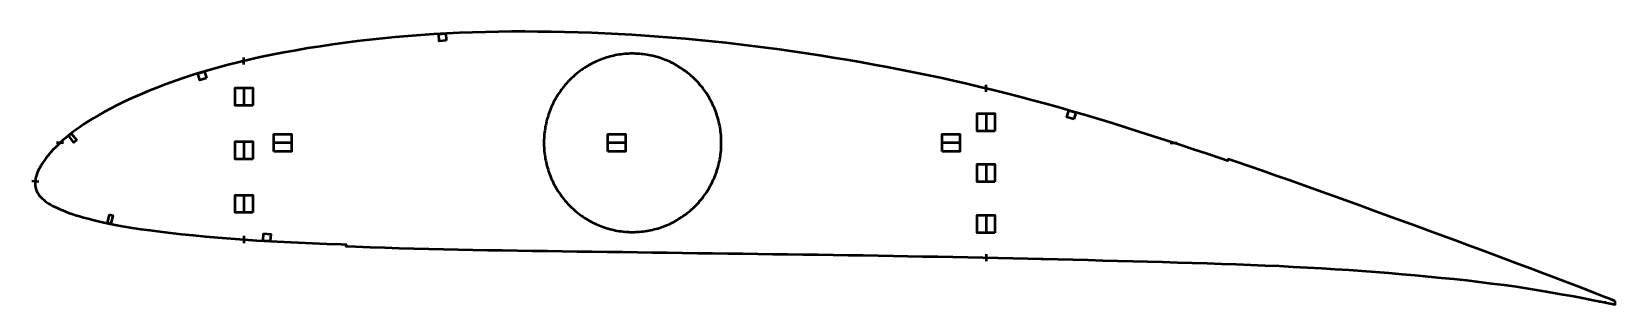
# Model space of a CAD drawing. Header units: metres. Extents: x -3 to 893, y 8 to 163.
import ezdxf

# ---------------------------------------------------------------- set-up
doc = ezdxf.new("R2010")
doc.units = ezdxf.units.M
doc.layers.add('Layer', color=1, linetype='Continuous', lineweight=50)

msp = doc.modelspace()

# ---------------------------------------------------------------- linework, layer by layer
at = {"layer": 'Layer'}
for p, q in [((116.93, 144.44), (116.93, 148.44)), ((336.93, 150.6), (336.93, 151.1)), ((116.93, 131.68), (116.93, 120.68)), ((536.93, 128.84), (536.93, 132.84)), ((536.93, 117.14), (536.93, 106.14)), ((14.89, 100), (10.89, 100)), ((116.93, 101.29), (116.93, 90.29)), ((144.43, 100), (133.43, 100)), ((286.73, 100), (286.23, 100)), ((333.49, 100), (322.49, 100)), ((387.12, 100), (387.62, 100)), ((522.54, 100), (511.54, 100)), ((641.08, 100), (645.08, 100)), ((536.93, 88.34), (536.93, 77.34)), ((0.82, 77.9), (-3.17, 78.21)), ((116.93, 70.9), (116.93, 59.9)), ((536.93, 59.53), (536.93, 48.53)), ((116.93, 47.15), (116.93, 43.15)), ((336.93, 49.4), (336.93, 48.9)), ((536.93, 36.83), (536.93, 32.83)), ((818.73, 38.6), (818.55, 38.13)), ((567.87, 34.27), (571.86, 33.96)), ((814.16, 21.9), (814.08, 21.41)), ((856.16, 24.46), (855.97, 24)), ((853.76, 16.23), (853.68, 15.73)), ((873.45, 12.7), (873.37, 12.21)), ((874.86, 17.32), (874.65, 16.86)), ((883.98, 9.95), (887.97, 9.64))]:
    msp.add_line(p, q, dxfattribs=at)
for points in [[(893.08, 10.17), (890.41, 11.26), (886.11, 12.92), (881.46, 14.76), (876.38, 16.74), (870.83, 18.86), (864.87, 21.13), (858.55, 23.55), (851.95, 26.07), (845.15, 28.66), (838.29, 31.25), (831.37, 33.81), (824.35, 36.46), (817.26, 39.16), (810.04, 41.84), (802.7, 44.55), (795.24, 47.28), (787.63, 50.07), (779.91, 52.9), (772.1, 55.75), (764.23, 58.63), (756.33, 61.51), (748.44, 64.38), (740.54, 67.25), (732.65, 70.1), (724.76, 72.93), (716.89, 75.75), (709.04, 78.55), (701.23, 81.32), (693.43, 84.05), (685.64, 86.76), (677.87, 89.44), (674.03, 90.76), (673.69, 89.77), (669.79, 91.1), (662.06, 93.72), (654.34, 96.3), (646.62, 98.85), (638.91, 101.36), (631.19, 103.85), (623.5, 106.31), (615.86, 108.73), (608.27, 111.1), (600.73, 113.41), (593.22, 115.65), (585.74, 117.85), (578.27, 119.98), (570.81, 122.06), (563.35, 124.09), (555.91, 126.07), (548.47, 127.98), (541.03, 129.84), (533.57, 131.65), (526.1, 133.41), (518.61, 135.12), (511.1, 136.78), (503.59, 138.39), (496.07, 139.95), (488.53, 141.46), (480.97, 142.92), (473.38, 144.33), (465.78, 145.69), (458.15, 147.02), (450.52, 148.29), (442.9, 149.52), (435.27, 150.7), (427.64, 151.83), (420.02, 152.91), (412.41, 153.93), (404.8, 154.9), (397.19, 155.82), (389.59, 156.69), (381.99, 157.5), (374.39, 158.25), (366.8, 158.96), (359.2, 159.6), (351.61, 160.19), (344, 160.73), (336.4, 161.21), (328.8, 161.64), (321.2, 162.01), (313.61, 162.33), (306.04, 162.6), (298.47, 162.81), (290.91, 162.96), (283.38, 163.05), (275.88, 163.1), (268.42, 163.08), (261.02, 163), (253.65, 162.86), (246.31, 162.63), (238.98, 162.34), (231.65, 161.98), (224.35, 161.56), (217.06, 161.06), (209.79, 160.51), (202.56, 159.89), (195.36, 159.2), (188.2, 158.44), (181.08, 157.62), (174.02, 156.73), (167, 155.76), (160.05, 154.73), (153.16, 153.63), (146.31, 152.44), (139.52, 151.19), (132.81, 149.88), (126.22, 148.53), (119.76, 147.11), (113.44, 145.61), (107.24, 144.05), (101.17, 142.41), (95.22, 140.7), (89.4, 138.92), (83.73, 137.09), (78.21, 135.2), (72.87, 133.26), (67.7, 131.29), (62.74, 129.3), (58, 127.31), (53.51, 125.33), (49.28, 123.37), (45.3, 121.42), (41.57, 119.51), (38.09, 117.62), (34.84, 115.78), (31.82, 113.99), (29.02, 112.25), (26.42, 110.57), (24.02, 108.93), (21.8, 107.34), (19.75, 105.8), (17.85, 104.29), (16.09, 102.83), (14.46, 101.42), (12.94, 100.05), (11.54, 98.72), (10.24, 97.43), (9.04, 96.17), (7.92, 94.95), (6.89, 93.75), (5.93, 92.59), (5.05, 91.46), (4.23, 90.35), (3.48, 89.26), (2.78, 88.2), (2.14, 87.19), (1.57, 86.2), (1.06, 85.2), (0.58, 84.21), (0.16, 83.28), (-0.19, 82.39), (-0.48, 81.48), (-0.73, 80.57), (-0.93, 79.7), (-1.08, 78.85), (-1.18, 78), (-1.24, 77.21), (-1.24, 76.42), (-1.18, 75.62), (-1.04, 74.81), (-0.83, 74), (-0.55, 73.18), (-0.2, 72.38), (0.22, 71.58), (0.72, 70.8), (1.3, 70.02), (1.96, 69.26), (2.69, 68.51), (3.49, 67.77), (4.36, 67.05), (5.3, 66.35), (6.32, 65.66), (7.43, 64.99), (8.62, 64.33), (9.9, 63.68), (11.27, 63.03), (12.73, 62.38), (14.28, 61.72), (15.95, 61.05), (17.72, 60.38), (19.61, 59.71), (21.65, 59.04), (23.84, 58.36), (26.21, 57.68), (28.77, 56.98), (31.53, 56.26), (34.51, 55.53), (37.74, 54.79), (41.24, 54.06), (45.04, 53.32), (49.18, 52.59), (53.69, 51.86), (58.56, 51.11), (63.79, 50.37), (69.39, 49.64), (75.34, 48.93), (81.65, 48.24), (88.28, 47.57), (95.17, 46.92), (102.26, 46.28), (109.49, 45.69), (116.84, 45.15), (124.33, 44.67), (131.98, 44.24), (139.78, 43.83), (147.68, 43.45), (155.69, 43.1), (163.8, 42.78), (171.99, 42.46), (174.74, 42.36), (174.7, 41.31), (180.18, 41.1), (188.41, 40.81), (196.64, 40.54), (204.89, 40.3), (213.19, 40.08), (221.52, 39.87), (229.86, 39.67), (238.2, 39.49), (246.53, 39.32), (254.88, 39.18), (263.26, 39.05), (271.69, 38.93), (280.13, 38.81), (288.59, 38.68), (297.06, 38.55), (305.55, 38.44), (314.07, 38.32), (322.59, 38.21), (331.11, 38.09), (339.63, 37.97), (348.15, 37.84), (356.67, 37.72), (365.18, 37.6), (373.7, 37.49), (382.22, 37.38), (390.74, 37.26), (399.27, 37.14), (407.79, 37.02), (416.3, 36.9), (424.82, 36.79), (433.34, 36.68), (441.85, 36.57), (450.35, 36.46), (458.84, 36.34), (467.33, 36.2), (475.82, 36.07), (484.29, 35.92), (492.76, 35.77), (501.22, 35.61), (509.68, 35.44), (518.16, 35.25), (526.66, 35.06), (535.16, 34.87), (543.66, 34.69), (552.17, 34.51), (560.67, 34.33), (569.16, 34.13), (577.66, 33.93), (586.15, 33.73), (594.64, 33.54), (603.1, 33.34), (611.55, 33.14), (619.98, 32.92), (628.41, 32.69), (636.85, 32.44), (645.28, 32.2), (653.67, 31.96), (662, 31.71), (670.27, 31.43), (678.51, 31.13), (686.7, 30.82), (694.82, 30.5), (702.85, 30.14), (710.84, 29.74), (718.81, 29.29), (726.75, 28.83), (734.62, 28.38), (742.34, 27.93), (749.9, 27.4), (757.44, 26.78), (764.98, 26.17), (772.44, 25.57), (779.8, 24.92), (787.12, 24.19), (794.43, 23.46), (801.66, 22.78), (808.78, 22.05), (815.87, 21.19), (823, 20.28), (830.09, 19.37), (837, 18.45), (843.76, 17.4), (850.48, 16.28), (857.07, 15.15), (863.45, 14.04), (869.51, 12.94), (875.25, 11.85), (880.63, 10.84), (885.63, 9.86), (890.23, 8.94), (893.08, 8.34)], [(387.12, 100), (387.11, 101.06), (387.08, 102.13), (387.02, 103.19), (386.95, 104.25), (386.85, 105.31), (386.73, 106.36), (386.58, 107.42), (386.42, 108.47), (386.23, 109.51), (386.02, 110.56), (385.79, 111.59), (385.54, 112.63), (385.26, 113.65), (384.97, 114.67), (384.65, 115.69), (384.31, 116.7), (383.96, 117.7), (383.58, 118.69), (383.18, 119.67), (382.76, 120.65), (382.32, 121.61), (381.86, 122.57), (381.37, 123.52), (380.87, 124.45), (380.36, 125.38), (379.82, 126.29), (379.26, 127.2), (378.68, 128.09), (378.09, 128.96), (377.48, 129.83), (376.84, 130.68), (376.2, 131.52), (375.53, 132.35), (374.85, 133.16), (374.15, 133.95), (373.43, 134.73), (372.7, 135.5), (371.95, 136.25), (371.19, 136.98), (370.41, 137.7), (369.62, 138.4), (368.81, 139.09), (367.99, 139.75), (367.15, 140.4), (366.3, 141.03), (365.44, 141.65), (364.57, 142.24), (363.68, 142.82), (362.78, 143.37), (361.87, 143.91), (360.95, 144.43), (360.02, 144.93), (359.08, 145.41), (358.13, 145.87), (357.17, 146.31), (356.2, 146.73), (355.22, 147.12), (354.23, 147.5), (353.24, 147.86), (352.24, 148.19), (351.23, 148.51), (350.22, 148.8), (349.2, 149.07), (348.17, 149.32), (347.14, 149.54), (346.11, 149.75), (345.07, 149.93), (344.02, 150.09), (342.98, 150.23), (341.93, 150.35), (340.88, 150.45), (339.83, 150.52), (338.77, 150.57), (337.72, 150.6), (336.66, 150.6), (335.61, 150.59), (334.56, 150.55), (333.5, 150.49), (332.45, 150.4), (331.4, 150.3), (330.35, 150.17), (329.31, 150.02), (328.27, 149.84), (327.23, 149.65), (326.2, 149.43), (325.17, 149.2), (324.15, 148.94), (323.13, 148.65), (322.12, 148.35), (321.12, 148.03), (320.12, 147.68), (319.13, 147.31), (318.15, 146.93), (317.17, 146.52), (316.21, 146.09), (315.25, 145.64), (314.3, 145.17), (313.37, 144.68), (312.44, 144.17), (311.53, 143.65), (310.62, 143.1), (309.73, 142.53), (308.85, 141.95), (307.98, 141.34), (307.13, 140.72), (306.28, 140.08), (305.45, 139.42), (304.64, 138.75), (303.84, 138.05), (303.05, 137.34), (302.28, 136.62), (301.53, 135.88), (300.79, 135.12), (300.06, 134.34), (299.36, 133.56), (298.66, 132.75), (297.99, 131.93), (297.33, 131.1), (296.69, 130.26), (296.07, 129.4), (295.47, 128.53), (294.88, 127.64), (294.32, 126.75), (293.77, 125.84), (293.24, 124.92), (292.73, 123.99), (292.24, 123.04), (291.77, 122.09), (291.32, 121.13), (290.89, 120.16), (290.48, 119.18), (290.09, 118.19), (289.72, 117.2), (289.37, 116.19), (289.04, 115.18), (288.74, 114.16), (288.45, 113.14), (288.19, 112.11), (287.95, 111.08), (287.73, 110.04), (287.53, 108.99), (287.35, 107.94), (287.2, 106.89), (287.07, 105.84), (286.96, 104.78), (286.87, 103.72), (286.8, 102.66), (286.76, 101.59), (286.73, 100.53), (286.73, 99.47), (286.76, 98.41), (286.8, 97.34), (286.87, 96.28), (286.96, 95.22), (287.07, 94.16), (287.2, 93.11), (287.35, 92.06), (287.53, 91.01), (287.73, 89.96), (287.95, 88.92), (288.19, 87.89), (288.45, 86.86), (288.74, 85.84), (289.04, 84.82), (289.37, 83.81), (289.72, 82.8), (290.09, 81.81), (290.48, 80.82), (290.89, 79.84), (291.32, 78.87), (291.77, 77.91), (292.24, 76.96), (292.73, 76.01), (293.24, 75.08), (293.77, 74.16), (294.32, 73.25), (294.88, 72.36), (295.47, 71.47), (296.07, 70.6), (296.69, 69.74), (297.33, 68.9), (297.99, 68.07), (298.66, 67.25), (299.36, 66.44), (300.06, 65.66), (300.79, 64.88), (301.53, 64.12), (302.28, 63.38), (303.05, 62.66), (303.84, 61.95), (304.64, 61.25), (305.45, 60.58), (306.28, 59.92), (307.13, 59.28), (307.98, 58.66), (308.85, 58.05), (309.73, 57.47), (310.62, 56.9), (311.53, 56.35), (312.44, 55.83), (313.37, 55.32), (314.3, 54.83), (315.25, 54.36), (316.21, 53.91), (317.17, 53.48), (318.15, 53.07), (319.13, 52.69), (320.12, 52.32), (321.12, 51.97), (322.12, 51.65), (323.13, 51.35), (324.15, 51.06), (325.17, 50.8), (326.2, 50.57), (327.23, 50.35), (328.27, 50.16), (329.31, 49.98), (330.35, 49.83), (331.4, 49.7), (332.45, 49.6), (333.5, 49.51), (334.56, 49.45), (335.61, 49.41), (336.66, 49.4), (337.72, 49.4), (338.77, 49.43), (339.83, 49.48), (340.88, 49.55), (341.93, 49.65), (342.98, 49.77), (344.02, 49.91), (345.07, 50.07), (346.11, 50.25), (347.14, 50.46), (348.17, 50.68), (349.2, 50.93), (350.22, 51.2), (351.23, 51.49), (352.24, 51.81), (353.24, 52.14), (354.23, 52.5), (355.22, 52.88), (356.2, 53.27), (357.17, 53.69), (358.13, 54.13), (359.08, 54.59), (360.02, 55.07), (360.95, 55.57), (361.87, 56.09), (362.78, 56.63), (363.68, 57.18), (364.57, 57.76), (365.44, 58.35), (366.3, 58.97), (367.15, 59.6), (367.99, 60.25), (368.81, 60.91), (369.62, 61.6), (370.41, 62.3), (371.19, 63.02), (371.95, 63.75), (372.7, 64.5), (373.43, 65.27), (374.15, 66.05), (374.85, 66.84), (375.53, 67.65), (376.2, 68.48), (376.84, 69.32), (377.48, 70.17), (378.09, 71.04), (378.68, 71.91), (379.26, 72.8), (379.82, 73.71), (380.36, 74.62), (380.87, 75.55), (381.37, 76.48), (381.86, 77.43), (382.32, 78.39), (382.76, 79.35), (383.18, 80.33), (383.58, 81.31), (383.96, 82.3), (384.31, 83.3), (384.65, 84.31), (384.97, 85.33), (385.26, 86.35), (385.54, 87.37), (385.79, 88.41), (386.02, 89.44), (386.23, 90.49), (386.42, 91.53), (386.58, 92.58), (386.73, 93.64), (386.85, 94.69), (386.95, 95.75), (387.02, 96.81), (387.08, 97.87), (387.11, 98.94), (387.12, 100)]]:
    msp.add_lwpolyline(points, close=True, dxfattribs=at)
for points in [[(231.48, 157.96), (227.48, 157.73), (227.25, 161.72), (231.24, 161.96), (231.48, 157.96)], [(95.82, 136.7), (91.99, 135.53), (90.83, 139.36), (94.65, 140.53), (95.82, 136.7)], [(121.93, 121.18), (111.93, 121.18), (111.93, 131.18), (121.93, 131.18), (121.93, 121.18)], [(541.93, 106.64), (531.93, 106.64), (531.93, 116.64), (541.93, 116.64), (541.93, 106.64)], [(586.6, 113.43), (582.76, 114.55), (583.88, 118.39), (587.72, 117.27), (586.6, 113.43)], [(22.3, 101.44), (20.73, 100.2), (17.63, 104.11), (19.2, 105.36), (22.3, 101.44)], [(121.93, 90.79), (111.93, 90.79), (111.93, 100.79), (121.93, 100.79), (121.93, 90.79)], [(133.93, 95), (133.93, 105), (143.93, 105), (143.93, 95), (133.93, 95)], [(322.99, 95), (322.99, 105), (332.99, 105), (332.99, 95), (322.99, 95)], [(512.04, 95), (512.04, 105), (522.04, 105), (522.04, 95), (512.04, 95)], [(541.93, 77.84), (531.93, 77.84), (531.93, 87.84), (541.93, 87.84), (541.93, 77.84)], [(121.93, 60.4), (111.93, 60.4), (111.93, 70.4), (121.93, 70.4), (121.93, 60.4)], [(40.78, 59.26), (42.74, 58.85), (41.71, 53.96), (39.75, 54.37), (40.78, 59.26)], [(541.93, 49.03), (531.93, 49.03), (531.93, 59.03), (541.93, 59.03), (541.93, 49.03)], [(128.09, 48.47), (132.09, 48.24), (131.86, 44.25), (127.87, 44.47), (128.09, 48.47)]]:
    msp.add_lwpolyline(points, dxfattribs=at)

doc.saveas('drawing.dxf')
